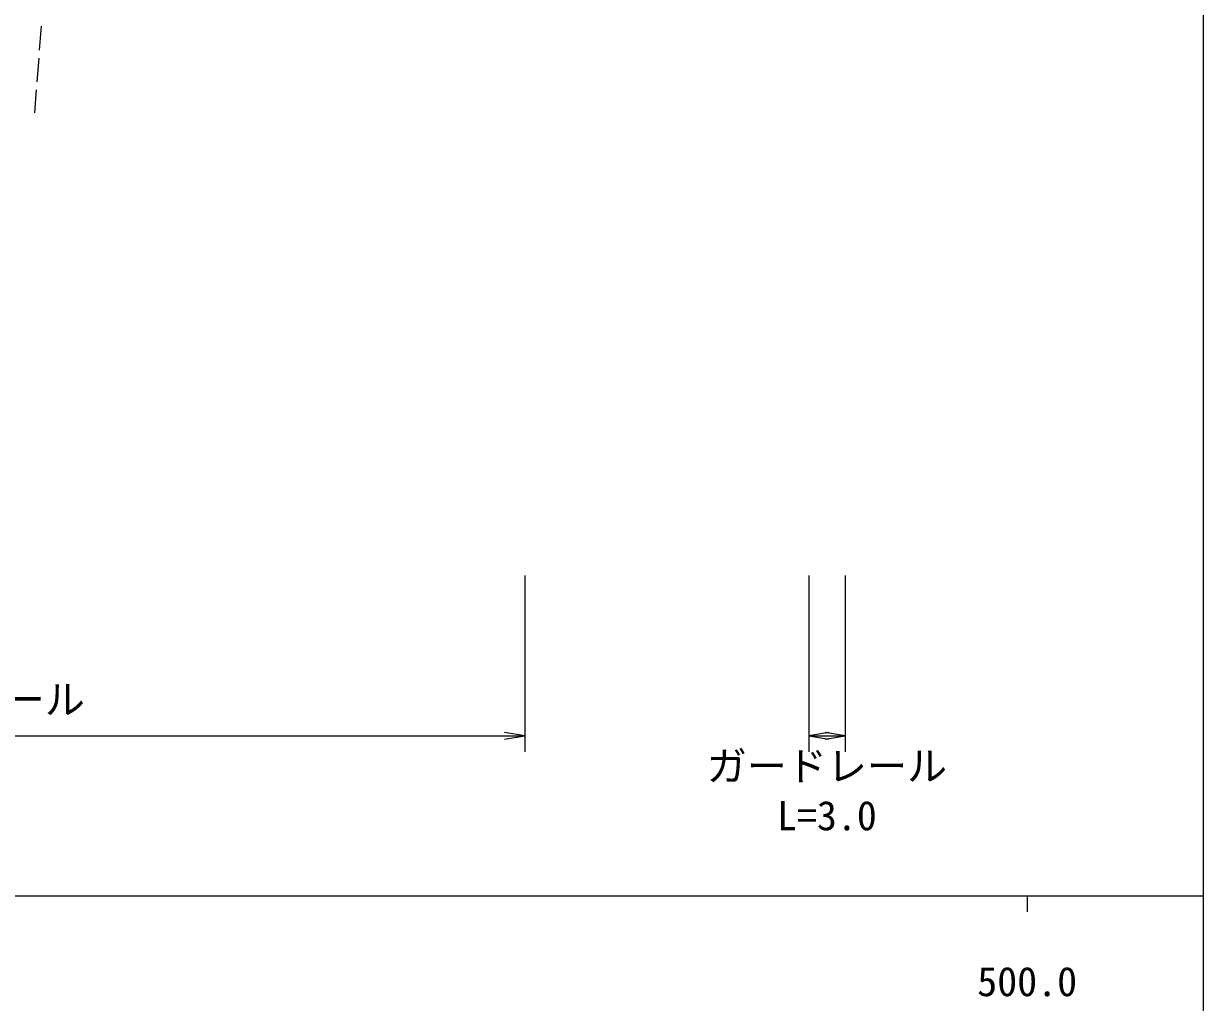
# Model space of a CAD drawing. Units: millimetres at full size, sheet at 1:1000; details may follow other scales. Extents: x 40000 to 680000, y 20000 to 380000.
# Drawn here: x 505358 to 579000, y 198357 to 259441 of the extents above; entities that cross this region are included whole.
import ezdxf
from ezdxf.enums import TextEntityAlignment as Align

# ---------------------------------------------------------------- set-up
doc = ezdxf.new("R2010")
doc.units = ezdxf.units.MM
doc.header["$LTSCALE"] = 1000
for name, color, linetype, lineweight in [('M-BGD', 7, 'Continuous', 13), ('M-STR-HTXT', 7, 'Continuous', 13), ('M-TTL-BAND', 7, 'Continuous', 25)]:
    doc.layers.add(name, color=color, linetype=linetype, lineweight=lineweight)
doc.styles.add('ＭＳ ゴシック', font='')
doc.styles.get('ＭＳ ゴシック').set_extended_font_data('MS Gothic')

# ---------------------------------------------------------------- blocks, each defined once
blk = doc.blocks.new('open_arrow')
at = {"color": 0, "linetype": 'Continuous', "lineweight": -2}
blk.add_lwpolyline([(7.5, 1.25), (0, 0), (7.5, -1.25)], dxfattribs=at)

msp = doc.modelspace()

# ---------------------------------------------------------------- linework, layer by layer
at = {"layer": 'M-BGD'}
for p, q in [((506457, 259286), (506339, 257790)), ((506300, 257292), (506183, 255797)), ((506143, 255298), (506031, 253871))]:
    msp.add_line(p, q, dxfattribs=at)
at = {"layer": 'M-STR-HTXT'}
for p, q in [((536635, 224999), (536635, 214000)), ((554361, 224999), (554361, 214000)), ((556637, 224999), (556637, 214000)), ((466729, 215000), (536635, 215000)), ((554361, 215000), (556637, 215000))]:
    msp.add_line(p, q, dxfattribs=at)
at = {"layer": 'M-TTL-BAND'}
for p, q in [((579000, 20000), (579000, 370000)), ((40000, 205000), (579000, 205000)), ((568000, 205000), (568000, 204000))]:
    msp.add_line(p, q, dxfattribs=at)

# ---------------------------------------------------------------- block references
at = {"layer": 'M-STR-HTXT', "xscale": 167, "yscale": 167, "rotation": 180}
for p in [(536635, 215000), (556637, 215000)]:
    msp.add_blockref('open_arrow', p, dxfattribs=at)
at = {"layer": 'M-STR-HTXT', "xscale": 167, "yscale": 167}
msp.add_blockref('open_arrow', (554361, 215000), dxfattribs=at)

# ---------------------------------------------------------------- texts
at = {"layer": 'M-STR-HTXT', "style": 'ＭＳ ゴシック'}
for s, p in [('ガードレール', (501682, 215797)), ('ガードレール', (555499, 211640)), ('L=3.0', (555499, 208549))]:
    msp.add_text(s, height=1833, dxfattribs=at).set_placement(p, align=Align.BOTTOM_CENTER)
at = {"layer": 'M-TTL-BAND', "style": 'ＭＳ ゴシック'}
msp.add_text('500.0', height=1833, dxfattribs=at).set_placement((568000, 198195), align=Align.BOTTOM_CENTER)

doc.saveas('drawing.dxf')
